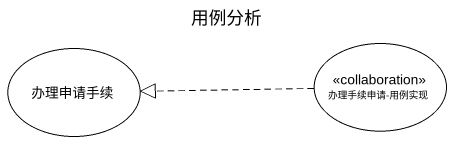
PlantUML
@startuml
title 用例分析
usecase 办理申请手续
usecase "办理手续申请-用例实现" as 办理手续申请_用例实现 <<collaboration>>
办理手续申请_用例实现 .left.|> 办理申请手续
@enduml
